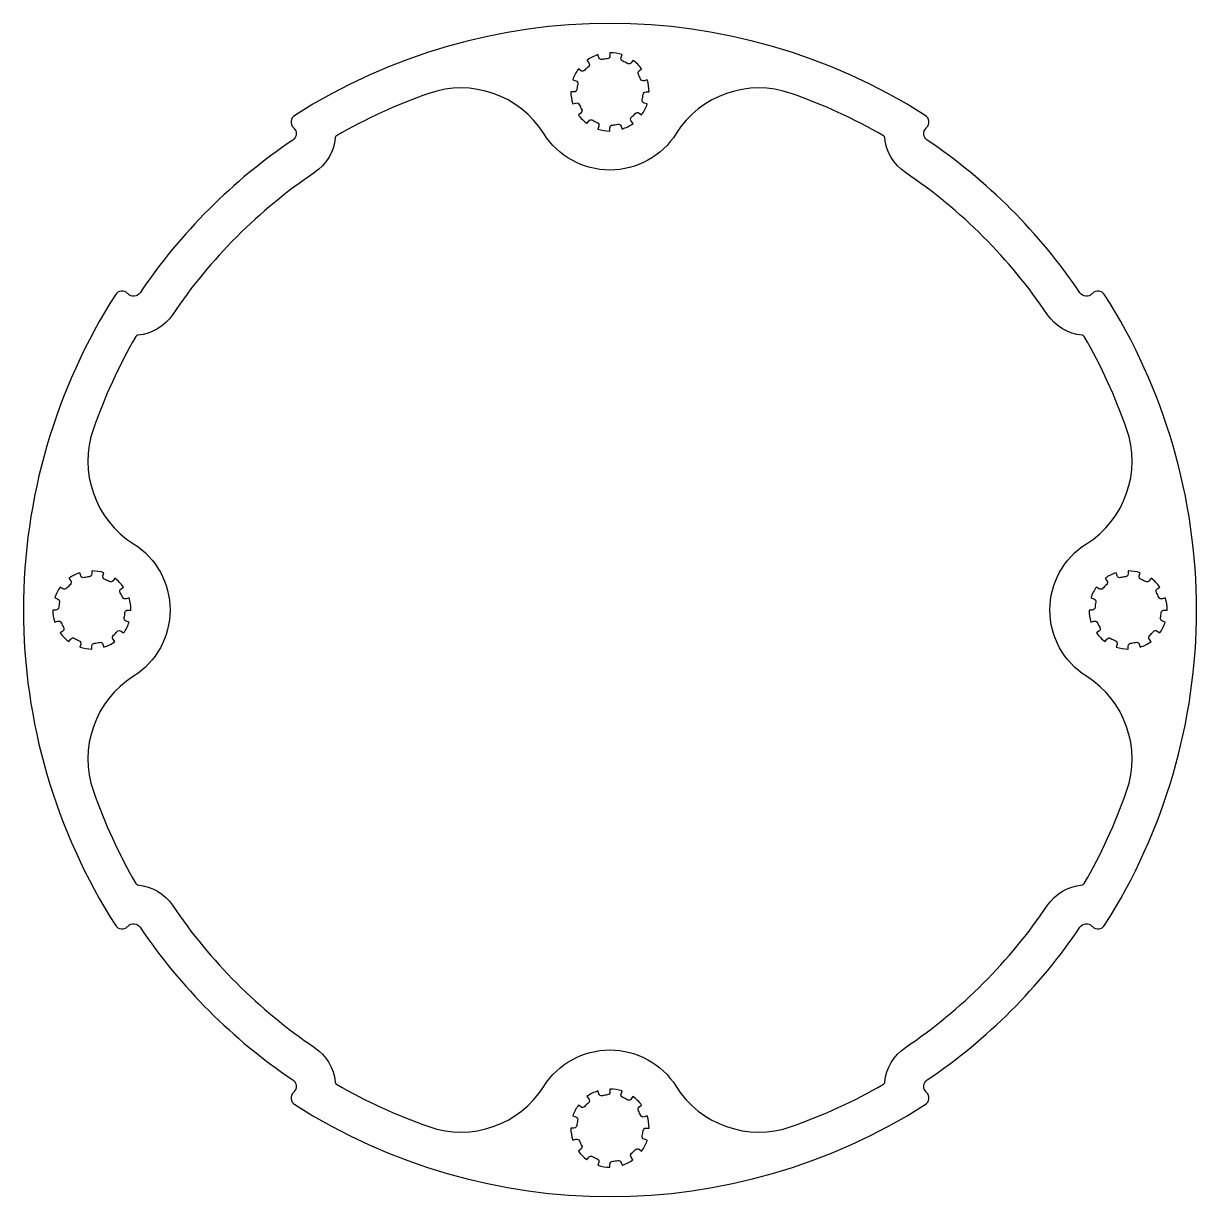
# Model space of a CAD drawing. Extents: x 732 to 852, y 610 to 730.
import ezdxf

# ---------------------------------------------------------------- set-up
doc = ezdxf.new("R2010")
doc.units = 0
doc.layers.get('0').update_dxf_attribs({"linetype": 'CONTINUOUS'})

msp = doc.modelspace()

# ---------------------------------------------------------------- linework, layer by layer
for points in [[(742.56, 702.11), (742.51, 702.17, 0.479586), (741.27, 702.03, 0.142829), (731.86, 669.78, 0.142825), (741.27, 637.53, 0.479586), (742.51, 637.39), (742.56, 637.45, -0.471527), (743.79, 637.33, 0.096117), (759.41, 621.71, -0.471527), (759.53, 620.48), (759.48, 620.42, 0.479586), (759.61, 619.18, 0.291597), (824.11, 619.18, 0.479586), (824.25, 620.42), (824.2, 620.48, -0.471527), (824.31, 621.71, 0.096117), (839.94, 637.33, -0.471527), (841.17, 637.45), (841.22, 637.39, 0.479586), (842.46, 637.53, 0.142825), (851.86, 669.78, 0.142829), (842.46, 702.03, 0.479586), (841.22, 702.17), (841.17, 702.11, -0.471527), (839.94, 702.23, 0.096117), (824.31, 717.85, -0.471527), (824.2, 719.08), (824.25, 719.14, 0.479586), (824.11, 720.38, 0.291597), (759.61, 720.38, 0.479586), (759.48, 719.14), (759.53, 719.08, -0.471527), (759.41, 717.85, 0.096117), (743.79, 702.23, -0.471527)], [(790.1, 719.88, 0.037973), (790.55, 719.64, -0.390634), (790.72, 719.27), (790.63, 718.98, 0.078702), (791.86, 718.78), (791.86, 719.09, -0.390634), (792.14, 719.39, 0.037974), (792.65, 719.47, -0.390634), (793, 719.27), (793.1, 718.98, 0.078713), (794.22, 719.55), (794.03, 719.8, -0.390634), (794.08, 720.2, 0.037991), (794.44, 720.57, -0.390634), (794.85, 720.61), (795.1, 720.43, 0.078702), (795.67, 721.55), (795.37, 721.64, -0.390634), (795.17, 722, 0.037985), (795.25, 722.51, -0.390634), (795.55, 722.78), (795.86, 722.78, 0.078702), (795.67, 724.02), (795.37, 723.92, -0.390634), (795, 724.09, 0.037948), (794.77, 724.55, -0.390634), (794.85, 724.95), (795.1, 725.13, 0.078702), (794.22, 726.02), (794.03, 725.76, -0.390634), (793.63, 725.69, 0.037973), (793.17, 725.92, -0.390634), (793, 726.29), (793.1, 726.59, 0.078702), (791.86, 726.78), (791.86, 726.47, -0.390634), (791.59, 726.17, 0.03792), (791.08, 726.09, -0.390634), (790.72, 726.29), (790.63, 726.59, 0.078702), (789.51, 726.02), (789.7, 725.76, -0.390634), (789.65, 725.36, 0.037951), (789.28, 725, -0.390634), (788.88, 724.95), (788.63, 725.13, 0.078702), (788.06, 724.02), (788.36, 723.92, -0.390634), (788.56, 723.57, 0.037978), (788.48, 723.06, -0.390634), (788.18, 722.78), (787.86, 722.78, 0.078724), (788.06, 721.55), (788.36, 721.64, -0.390634), (788.73, 721.47, 0.037997), (788.96, 721.01, -0.390634), (788.88, 720.61), (788.63, 720.43, 0.078713), (789.51, 719.55), (789.7, 719.8, -0.390634)], [(737.1, 666.88, 0.037973), (737.55, 666.64, -0.390634), (737.72, 666.27), (737.63, 665.98, 0.078702), (738.86, 665.78), (738.86, 666.09, -0.390634), (739.14, 666.39, 0.037974), (739.65, 666.47, -0.390634), (740, 666.27), (740.1, 665.98, 0.078713), (741.22, 666.55), (741.03, 666.8, -0.390634), (741.08, 667.2, 0.037991), (741.44, 667.57, -0.390634), (741.85, 667.61), (742.1, 667.43, 0.078702), (742.67, 668.55), (742.37, 668.64, -0.390634), (742.17, 669, 0.037985), (742.25, 669.51, -0.390634), (742.55, 669.78), (742.86, 669.78, 0.078702), (742.67, 671.02), (742.37, 670.92, -0.390634), (742, 671.09, 0.037948), (741.77, 671.55, -0.390634), (741.85, 671.95), (742.1, 672.13, 0.078702), (741.22, 673.02), (741.03, 672.76, -0.390634), (740.63, 672.69, 0.037973), (740.17, 672.92, -0.390634), (740, 673.29), (740.1, 673.59, 0.078702), (738.86, 673.78), (738.86, 673.47, -0.390634), (738.59, 673.17, 0.03792), (738.08, 673.09, -0.390634), (737.72, 673.29), (737.63, 673.59, 0.078702), (736.51, 673.02), (736.7, 672.76, -0.390634), (736.65, 672.36, 0.037951), (736.28, 672, -0.390634), (735.88, 671.95), (735.63, 672.13, 0.078702), (735.06, 671.02), (735.36, 670.92, -0.390634), (735.56, 670.57, 0.037978), (735.48, 670.06, -0.390634), (735.18, 669.78), (734.86, 669.78, 0.078724), (735.06, 668.55), (735.36, 668.64, -0.390634), (735.73, 668.47, 0.037997), (735.96, 668.01, -0.390634), (735.88, 667.61), (735.63, 667.43, 0.078713), (736.51, 666.55), (736.7, 666.8, -0.390634)], [(843.1, 666.88, 0.037973), (843.56, 666.64, -0.390634), (843.73, 666.28), (843.63, 665.98, 0.078702), (844.87, 665.78), (844.87, 666.09, -0.390634), (845.14, 666.39, 0.037974), (845.65, 666.47, -0.390634), (846.01, 666.28), (846.1, 665.98, 0.078713), (847.22, 666.55), (847.03, 666.8, -0.390634), (847.08, 667.2, 0.037991), (847.45, 667.57, -0.390634), (847.85, 667.62), (848.1, 667.43, 0.078702), (848.67, 668.55), (848.37, 668.64, -0.390634), (848.17, 669, 0.037985), (848.25, 669.51, -0.390634), (848.55, 669.78), (848.87, 669.78, 0.078702), (848.67, 671.02), (848.37, 670.92, -0.390634), (848, 671.09, 0.037948), (847.77, 671.55, -0.390634), (847.85, 671.95), (848.1, 672.13, 0.078702), (847.22, 673.02), (847.03, 672.77, -0.390634), (846.63, 672.69, 0.037973), (846.17, 672.92, -0.390634), (846.01, 673.29), (846.1, 673.59, 0.078702), (844.87, 673.78), (844.87, 673.47, -0.390634), (844.59, 673.17, 0.03792), (844.08, 673.09, -0.390634), (843.73, 673.29), (843.63, 673.59, 0.078702), (842.51, 673.02), (842.7, 672.77, -0.390634), (842.65, 672.36, 0.037951), (842.29, 672, -0.390634), (841.88, 671.95), (841.63, 672.13, 0.078702), (841.06, 671.02), (841.36, 670.92, -0.390634), (841.56, 670.57, 0.037978), (841.48, 670.06, -0.390634), (841.18, 669.78), (840.87, 669.78, 0.078724), (841.06, 668.55), (841.36, 668.64, -0.390634), (841.73, 668.47, 0.037997), (841.96, 668.01, -0.390634), (841.88, 667.62), (841.63, 667.43, 0.078713), (842.51, 666.55), (842.7, 666.8, -0.390634)], [(790.09, 613.88, 0.037973), (790.55, 613.64, -0.390634), (790.72, 613.27), (790.63, 612.98, 0.078702), (791.86, 612.78), (791.86, 613.09, -0.390634), (792.14, 613.39, 0.037974), (792.65, 613.47, -0.390634), (793, 613.27), (793.1, 612.98, 0.078713), (794.21, 613.54), (794.03, 613.8, -0.390634), (794.08, 614.2, 0.037991), (794.44, 614.57, -0.390634), (794.85, 614.61), (795.1, 614.43, 0.078702), (795.67, 615.54), (795.37, 615.64, -0.390634), (795.17, 616, 0.037985), (795.25, 616.5, -0.390634), (795.55, 616.78), (795.86, 616.78, 0.078702), (795.67, 618.02), (795.37, 617.92, -0.390634), (795, 618.09, 0.037948), (794.77, 618.55, -0.390634), (794.85, 618.95), (795.1, 619.13, 0.078702), (794.21, 620.02), (794.03, 619.76, -0.390634), (793.63, 619.68, 0.037973), (793.17, 619.92, -0.390634), (793, 620.29), (793.1, 620.58, 0.078702), (791.86, 620.78), (791.86, 620.47, -0.390634), (791.59, 620.17, 0.03792), (791.08, 620.09, -0.390634), (790.72, 620.29), (790.63, 620.58, 0.078702), (789.51, 620.02), (789.7, 619.76, -0.390634), (789.65, 619.36, 0.037951), (789.28, 619, -0.390634), (788.88, 618.95), (788.63, 619.13, 0.078702), (788.06, 618.02), (788.36, 617.92, -0.390634), (788.55, 617.57, 0.037978), (788.47, 617.06, -0.390634), (788.18, 616.78), (787.86, 616.78, 0.078724), (788.06, 615.54), (788.36, 615.64, -0.390634), (788.73, 615.47, 0.037997), (788.96, 615.01, -0.390634), (788.88, 614.61), (788.63, 614.43, 0.078713), (789.51, 613.54), (789.7, 613.8, -0.390634)]]:
    msp.add_lwpolyline(points, format="xyb", close=True)
msp.add_lwpolyline([(840.15, 697.9, -0.224288), (836.62, 699.99, 0.096117), (822.08, 714.54, -0.224282), (819.98, 718.06, 0.242948), (819.83, 718.3, 0.046412), (810.4, 722.62, 0.349828), (798.63, 718.52, -0.55192), (785.09, 718.52, 0.349828), (773.32, 722.62, 0.046412), (763.89, 718.3, 0.242948), (763.75, 718.06, -0.224282), (761.65, 714.54, 0.096117), (747.11, 699.99, -0.224287), (743.58, 697.9, 0.242948), (743.35, 697.75, 0.046417), (739.02, 688.32, 0.349826), (743.13, 676.55, -0.257681), (746.86, 669.78, -0.257642), (743.13, 663.01, 0.349826), (739.02, 651.24, 0.046417), (743.35, 641.81, 0.242948), (743.58, 641.66, -0.224287), (747.11, 639.57, 0.096117), (761.65, 625.02, -0.224282), (763.75, 621.5, 0.242948), (763.89, 621.26, 0.046412), (773.32, 616.94, 0.349828), (785.09, 621.04, -0.55192), (798.63, 621.04, 0.349828), (810.4, 616.94, 0.046412), (819.83, 621.26, 0.242948), (819.98, 621.5, -0.224282), (822.08, 625.02, 0.096117), (836.62, 639.57, -0.224287), (840.15, 641.66, 0.242948), (840.38, 641.81, 0.046417), (844.71, 651.24, 0.349826), (840.6, 663.01, -0.257642), (836.86, 669.78, -0.257681), (840.6, 676.55, 0.349826), (844.71, 688.32, 0.046417), (840.38, 697.75, 0.242948), (840.15, 697.9)], format="xyb")

doc.saveas('drawing.dxf')
